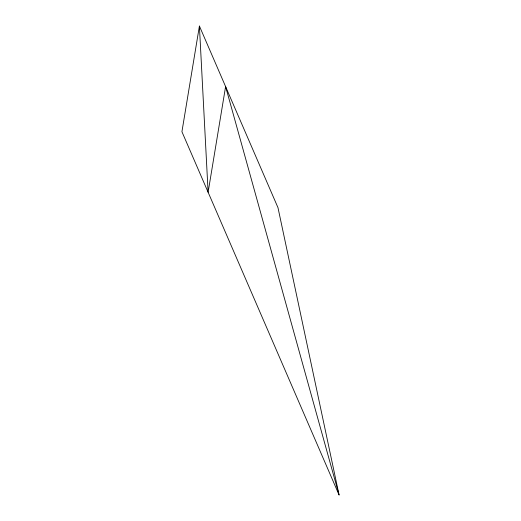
<?xml version="1.0" encoding="UTF-8"?>
<svg xmlns="http://www.w3.org/2000/svg" width="521" height="521" viewBox="0 0 521 521"><rect width="100%" height="100%" fill="white"/><g stroke="black" fill="none" stroke-linecap="round" stroke-linejoin="round"><path stroke-width="0.78" d="M199.406 26.05L181.927 131.728L339.073 494.95L277.98 207.658L199.406 26.05L208.113 192.269L225.6 86.584L339.073 494.95"/></g></svg>
